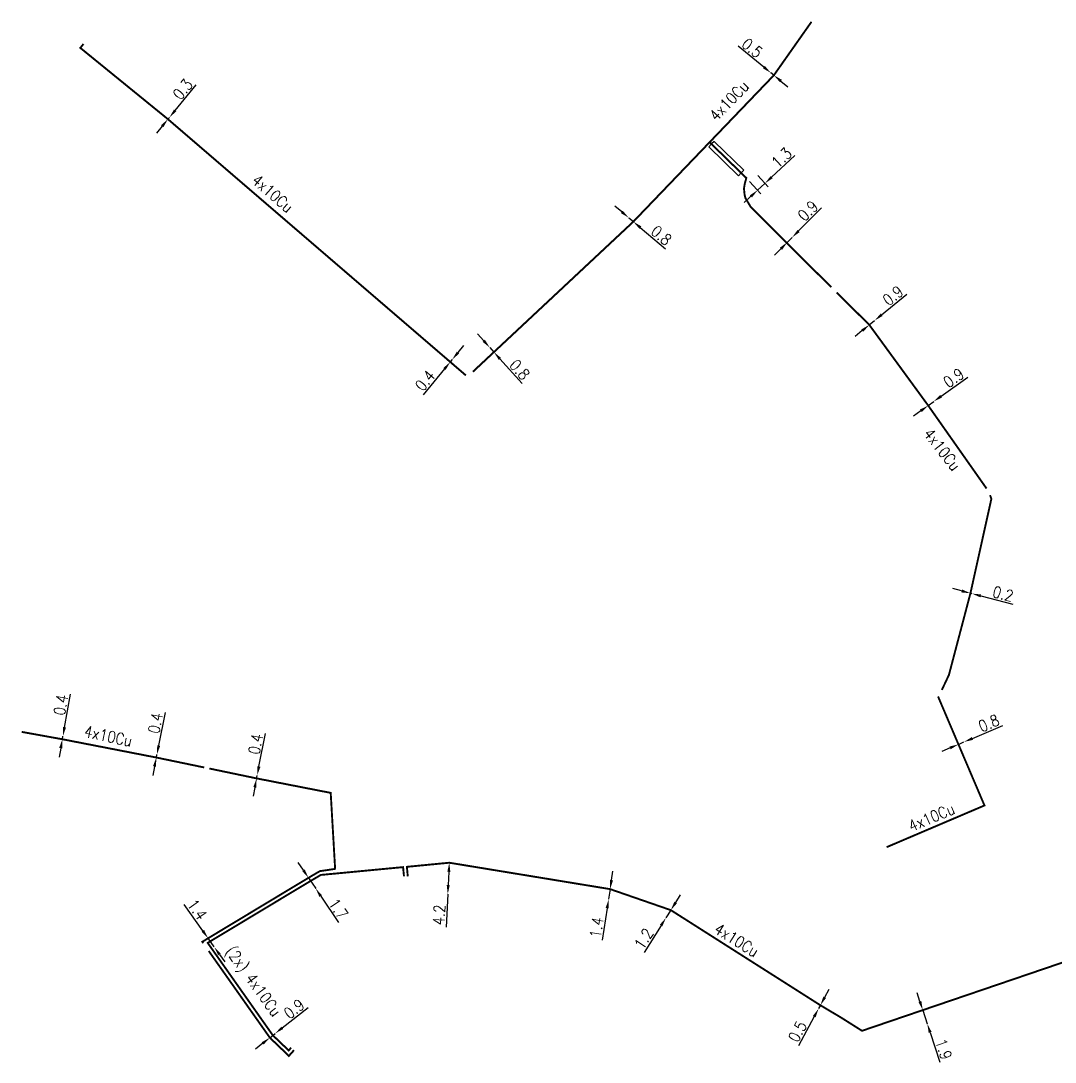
# Model space of a CAD drawing. Header units: millimetres. Extents: x 80999 to 81981, y 144000 to 144990.
# Drawn here: x 81169.3 to 81305.6, y 144271.7 to 144408.9 of the extents above; entities that cross this region are included whole.
import ezdxf
from ezdxf.enums import TextEntityAlignment as Align

# ---------------------------------------------------------------- set-up
doc = ezdxf.new("R2010")
doc.units = ezdxf.units.MM
doc.header["$PDMODE"] = 34
doc.linetypes.add('E_ST_Cu', pattern=[2000, 1000, 1000])
doc.layers.get('DEFPOINTS').update_dxf_attribs({"linetype": 'CONTINUOUS'})
doc.layers.add('E_100', color=3, linetype='CONTINUOUS')
doc.layers.add('E_400', color=7, linetype='CONTINUOUS')
doc.styles.get("Standard").update_dxf_attribs({"font": 'romans.shx', "width": 0.85})
doc.dimstyles.get("Standard").update_dxf_attribs({"dimtxt": 1.5, "dimasz": 1.2, "dimexe": 0.625, "dimexo": 0.625, "dimgap": 0.25, "dimtad": 1, "dimdec": 1, "dimzin": 0, "dimdsep": 46, "dimtxsty": 'Standard', "dimcen": -0.5, "dimadec": 0, "dimazin": 0, "dimtfac": 1, "dimtdec": 1, "dimtmove": 0, "dimatfit": 3, "dimfxl": 0, "dimtolj": 1, "dimtzin": 0, "dimarcsym": 0})

# ---------------------------------------------------------------- blocks, each defined once
blk = doc.blocks.new('*D131')
at = {"layer": 'DEFPOINTS', "color": 0, "linetype": 'Continuous', "transparency": 16777216}
for p in [(81174.8, 144314.62), (81174.8, 144314.62), (81174.73, 144314.23)]:
    blk.add_point(p, dxfattribs=at)
at = {"layer": 'E_100', "color": 0, "linetype": 'Continuous', "lineweight": -2, "transparency": 16777216}
for p, q in [((81175.01, 144315.8), (81175.81, 144320.16)), ((81174.73, 144314.23), (81174.8, 144314.62)), ((81174.51, 144313.05), (81174.29, 144311.87))]:
    blk.add_line(p, q, dxfattribs=at)
at = {"layer": 'E_100', "color": 0, "linetype": 'Continuous', "transparency": 16777216}
for points in [[(81174.82, 144315.84), (81175.21, 144315.77), (81174.8, 144314.62)], [(81174.31, 144313.08), (81174.71, 144313.01), (81174.73, 144314.23)]]:
    blk.add_solid(points, dxfattribs=at)
at = {"layer": 'E_100', "color": 0, "linetype": 'Continuous', "transparency": 16777216, "insert": (81174.54, 144318.75), "char_height": 1.5, "attachment_point": 5, "rotation": 79.6185}
blk.add_mtext('\\A1;0.4', dxfattribs=at)
blk = doc.blocks.new('*D132')
at = {"layer": 'DEFPOINTS', "color": 0, "linetype": 'Continuous', "transparency": 16777216}
for p in [(81187.12, 144311.82), (81187.19, 144312.22), (81187.19, 144312.22)]:
    blk.add_point(p, dxfattribs=at)
at = {"layer": 'E_100', "color": 0, "linetype": 'Continuous', "lineweight": -2, "transparency": 16777216}
for p, q in [((81187.43, 144313.39), (81188.32, 144317.74)), ((81187.12, 144311.82), (81187.19, 144312.22)), ((81186.88, 144310.65), (81186.64, 144309.47))]:
    blk.add_line(p, q, dxfattribs=at)
at = {"layer": 'E_100', "color": 0, "linetype": 'Continuous', "transparency": 16777216}
for points in [[(81187.24, 144313.43), (81187.63, 144313.35), (81187.19, 144312.22)], [(81186.68, 144310.69), (81187.07, 144310.61), (81187.12, 144311.82)]]:
    blk.add_solid(points, dxfattribs=at)
at = {"layer": 'E_100', "color": 0, "linetype": 'Continuous', "transparency": 16777216, "insert": (81187.01, 144316.35), "char_height": 1.5, "attachment_point": 5, "rotation": 78.5193}
blk.add_mtext('\\A1;0.4', dxfattribs=at)
blk = doc.blocks.new('*D133')
at = {"layer": 'DEFPOINTS', "color": 0, "linetype": 'Continuous', "transparency": 16777216}
for p in [(81200.33, 144309.07), (81200.41, 144309.46), (81200.41, 144309.46)]:
    blk.add_point(p, dxfattribs=at)
at = {"layer": 'E_100', "color": 0, "linetype": 'Continuous', "lineweight": -2, "transparency": 16777216}
for p, q in [((81200.64, 144310.64), (81201.5, 144314.98)), ((81200.33, 144309.07), (81200.41, 144309.46)), ((81200.1, 144307.89), (81199.87, 144306.71))]:
    blk.add_line(p, q, dxfattribs=at)
at = {"layer": 'E_100', "color": 0, "linetype": 'Continuous', "transparency": 16777216}
for points in [[(81200.45, 144310.67), (81200.84, 144310.6), (81200.41, 144309.46)], [(81199.91, 144307.93), (81200.3, 144307.85), (81200.33, 144309.07)]]:
    blk.add_solid(points, dxfattribs=at)
at = {"layer": 'E_100', "color": 0, "linetype": 'Continuous', "transparency": 16777216, "insert": (81200.21, 144313.59), "char_height": 1.5, "attachment_point": 5, "rotation": 78.8359}
blk.add_mtext('\\A1;0.4', dxfattribs=at)
blk = doc.blocks.new('*D1')
at = {"layer": 'DEFPOINTS', "color": 0, "linetype": 'Continuous', "transparency": 16777216}
for p in [(81193.94, 144287.99), (81194.75, 144286.85), (81194.75, 144286.85)]:
    blk.add_point(p, dxfattribs=at)
at = {"layer": 'E_100', "color": 0, "linetype": 'Continuous', "lineweight": -2, "transparency": 16777216}
for p, q in [((81193.25, 144288.97), (81190.8, 144292.45)), ((81194.75, 144286.85), (81193.94, 144287.99)), ((81195.44, 144285.87), (81196.13, 144284.89))]:
    blk.add_line(p, q, dxfattribs=at)
at = {"layer": 'E_100', "color": 0, "linetype": 'Continuous', "transparency": 16777216}
for points in [[(81193.41, 144289.09), (81193.09, 144288.86), (81193.94, 144287.99)], [(81195.6, 144285.98), (81195.27, 144285.75), (81194.75, 144286.85)]]:
    blk.add_solid(points, dxfattribs=at)
at = {"layer": 'E_100', "color": 0, "linetype": 'Continuous', "transparency": 16777216, "insert": (81192.5, 144291.78), "char_height": 1.5, "attachment_point": 5, "rotation": 305.1636}
blk.add_mtext('\\A1;1.4', dxfattribs=at)
blk = doc.blocks.new('*D2')
at = {"layer": 'DEFPOINTS', "color": 0, "linetype": 'Continuous', "transparency": 16777216}
for p in [(81202.08, 144274.88), (81202.78, 144275.44), (81202.78, 144275.44)]:
    blk.add_point(p, dxfattribs=at)
at = {"layer": 'E_100', "color": 0, "linetype": 'Continuous', "lineweight": -2, "transparency": 16777216}
for p, q in [((81203.72, 144276.18), (81207.11, 144278.86)), ((81202.08, 144274.88), (81202.78, 144275.44)), ((81201.14, 144274.14), (81200.19, 144273.39))]:
    blk.add_line(p, q, dxfattribs=at)
at = {"layer": 'E_100', "color": 0, "linetype": 'Continuous', "transparency": 16777216}
for points in [[(81203.6, 144276.34), (81203.85, 144276.03), (81202.78, 144275.44)], [(81201.01, 144274.29), (81201.26, 144273.98), (81202.08, 144274.88)]]:
    blk.add_solid(points, dxfattribs=at)
at = {"layer": 'E_100', "color": 0, "linetype": 'Continuous', "transparency": 16777216, "insert": (81205.27, 144278.68), "char_height": 1.5, "attachment_point": 5, "rotation": 38.3373}
blk.add_mtext('\\A1;0.9', dxfattribs=at)
blk = doc.blocks.new('*D3')
at = {"layer": 'DEFPOINTS', "color": 0, "linetype": 'Continuous', "transparency": 16777216}
for p in [(81207.17, 144295.96), (81208.12, 144294.55), (81208.12, 144294.55)]:
    blk.add_point(p, dxfattribs=at)
at = {"layer": 'E_100', "color": 0, "linetype": 'Continuous', "lineweight": -2, "transparency": 16777216}
for p, q in [((81206.5, 144296.96), (81205.83, 144297.96)), ((81207.17, 144295.96), (81208.12, 144294.55)), ((81208.78, 144293.55), (81211.11, 144290.07))]:
    blk.add_line(p, q, dxfattribs=at)
at = {"layer": 'E_100', "color": 0, "linetype": 'Continuous', "transparency": 16777216}
for points in [[(81206.67, 144297.07), (81206.34, 144296.85), (81207.17, 144295.96)], [(81208.95, 144293.67), (81208.62, 144293.44), (81208.12, 144294.55)]]:
    blk.add_solid(points, dxfattribs=at)
at = {"layer": 'E_100', "color": 0, "linetype": 'Continuous', "transparency": 16777216, "insert": (81211.11, 144291.87), "char_height": 1.5, "attachment_point": 5, "rotation": 303.8066}
blk.add_mtext('\\A1;1.7', dxfattribs=at)
blk = doc.blocks.new('*D4')
at = {"layer": 'DEFPOINTS', "color": 0, "linetype": 'Continuous', "transparency": 16777216}
for p in [(81225.73, 144297.95), (81225.53, 144293.8), (81225.53, 144293.8)]:
    blk.add_point(p, dxfattribs=at)
at = {"layer": 'E_100', "color": 0, "linetype": 'Continuous', "lineweight": -2, "transparency": 16777216}
for p, q in [((81225.67, 144296.75), (81225.59, 144295)), ((81225.53, 144293.8), (81225.31, 144289.44))]:
    blk.add_line(p, q, dxfattribs=at)
at = {"layer": 'E_100', "color": 0, "linetype": 'Continuous', "transparency": 16777216}
for points in [[(81225.47, 144296.76), (81225.87, 144296.74), (81225.73, 144297.95)], [(81225.39, 144295.01), (81225.79, 144294.99), (81225.53, 144293.8)]]:
    blk.add_solid(points, dxfattribs=at)
at = {"layer": 'E_100', "color": 0, "linetype": 'Continuous', "transparency": 16777216, "insert": (81224.39, 144291.07), "char_height": 1.5, "attachment_point": 5, "rotation": 87.1284}
blk.add_mtext('\\A1;4.2', dxfattribs=at)
blk = doc.blocks.new('*D5')
at = {"layer": 'DEFPOINTS', "color": 0, "linetype": 'Continuous', "transparency": 16777216}
for p in [(81246.93, 144294.47), (81246.73, 144293.14), (81246.73, 144293.14)]:
    blk.add_point(p, dxfattribs=at)
at = {"layer": 'E_100', "color": 0, "linetype": 'Continuous', "lineweight": -2, "transparency": 16777216}
for p, q in [((81247.12, 144295.66), (81247.3, 144296.84)), ((81246.93, 144294.47), (81246.73, 144293.14)), ((81246.54, 144291.95), (81245.89, 144287.75))]:
    blk.add_line(p, q, dxfattribs=at)
at = {"layer": 'E_100', "color": 0, "linetype": 'Continuous', "transparency": 16777216}
for points in [[(81246.92, 144295.69), (81247.31, 144295.62), (81246.93, 144294.47)], [(81246.34, 144291.98), (81246.74, 144291.92), (81246.73, 144293.14)]]:
    blk.add_solid(points, dxfattribs=at)
at = {"layer": 'E_100', "color": 0, "linetype": 'Continuous', "transparency": 16777216, "insert": (81245.14, 144289.41), "char_height": 1.5, "attachment_point": 5, "rotation": 81.1715}
blk.add_mtext('\\A1;1.4', dxfattribs=at)
blk = doc.blocks.new('*D6')
at = {"layer": 'DEFPOINTS', "color": 0, "linetype": 'Continuous', "transparency": 16777216}
for p in [(81254.93, 144291.7), (81254.29, 144290.69), (81254.29, 144290.69)]:
    blk.add_point(p, dxfattribs=at)
at = {"layer": 'E_100', "color": 0, "linetype": 'Continuous', "lineweight": -2, "transparency": 16777216}
for p, q in [((81255.57, 144292.72), (81256.21, 144293.73)), ((81254.93, 144291.7), (81254.29, 144290.69)), ((81253.64, 144289.67), (81251.41, 144286.13))]:
    blk.add_line(p, q, dxfattribs=at)
at = {"layer": 'E_100', "color": 0, "linetype": 'Continuous', "transparency": 16777216}
for points in [[(81255.4, 144292.82), (81255.74, 144292.61), (81254.93, 144291.7)], [(81253.48, 144289.78), (81253.81, 144289.57), (81254.29, 144290.69)]]:
    blk.add_solid(points, dxfattribs=at)
at = {"layer": 'E_100', "color": 0, "linetype": 'Continuous', "transparency": 16777216, "insert": (81251.36, 144287.93), "char_height": 1.5, "attachment_point": 5, "rotation": 57.6929}
blk.add_mtext('\\A1;1.2', dxfattribs=at)
blk = doc.blocks.new('*D7')
at = {"layer": 'DEFPOINTS', "color": 0, "linetype": 'Continuous', "transparency": 16777216}
for p in [(81288.13, 144278.52), (81288.73, 144276.72), (81288.73, 144276.72)]:
    blk.add_point(p, dxfattribs=at)
at = {"layer": 'E_100', "color": 0, "linetype": 'Continuous', "lineweight": -2, "transparency": 16777216}
for p, q in [((81287.76, 144279.66), (81287.38, 144280.8)), ((81288.13, 144278.52), (81288.73, 144276.72)), ((81289.11, 144275.58), (81290.4, 144271.65))]:
    blk.add_line(p, q, dxfattribs=at)
at = {"layer": 'E_100', "color": 0, "linetype": 'Continuous', "transparency": 16777216}
for points in [[(81287.95, 144279.72), (81287.57, 144279.6), (81288.13, 144278.52)], [(81289.3, 144275.64), (81288.92, 144275.51), (81288.73, 144276.72)]]:
    blk.add_solid(points, dxfattribs=at)
at = {"layer": 'E_100', "color": 0, "linetype": 'Continuous', "transparency": 16777216, "insert": (81290.89, 144273.36), "char_height": 1.5, "attachment_point": 5, "rotation": 288.2472}
blk.add_mtext('\\A1;1.9', dxfattribs=at)
blk = doc.blocks.new('*D15')
at = {"layer": 'DEFPOINTS', "color": 0, "linetype": 'Continuous', "transparency": 16777216}
for p in [(81268.12, 144402.08), (81268.12, 144402.08), (81268.51, 144401.77)]:
    blk.add_point(p, dxfattribs=at)
at = {"layer": 'E_100', "color": 0, "linetype": 'Continuous', "lineweight": -2, "transparency": 16777216}
for p, q in [((81267.19, 144402.84), (81263.8, 144405.6)), ((81268.51, 144401.77), (81268.12, 144402.08)), ((81269.44, 144401.01), (81270.37, 144400.25))]:
    blk.add_line(p, q, dxfattribs=at)
at = {"layer": 'E_100', "color": 0, "linetype": 'Continuous', "transparency": 16777216}
for points in [[(81267.32, 144403), (81267.07, 144402.69), (81268.12, 144402.08)], [(81269.57, 144401.17), (81269.31, 144400.86), (81268.51, 144401.77)]]:
    blk.add_solid(points, dxfattribs=at)
at = {"layer": 'E_100', "color": 0, "linetype": 'Continuous', "transparency": 16777216, "insert": (81265.66, 144405.37), "char_height": 1.5, "attachment_point": 5, "rotation": 320.8554}
blk.add_mtext('\\A1;0.5', dxfattribs=at)
blk = doc.blocks.new('*D16')
at = {"layer": 'DEFPOINTS', "color": 0, "linetype": 'Continuous', "transparency": 16777216}
for p in [(81231.07, 144365.87), (81231.07, 144365.87), (81231.61, 144365.27)]:
    blk.add_point(p, dxfattribs=at)
at = {"layer": 'E_100', "color": 0, "linetype": 'Continuous', "lineweight": -2, "transparency": 16777216}
for p, q in [((81230.27, 144366.76), (81229.47, 144367.66)), ((81231.07, 144365.87), (81231.61, 144365.27)), ((81232.4, 144364.38), (81235.32, 144361.12))]:
    blk.add_line(p, q, dxfattribs=at)
at = {"layer": 'E_100', "color": 0, "linetype": 'Continuous', "transparency": 16777216}
for points in [[(81230.42, 144366.9), (81230.12, 144366.63), (81231.07, 144365.87)], [(81232.55, 144364.51), (81232.26, 144364.24), (81231.61, 144365.27)]]:
    blk.add_solid(points, dxfattribs=at)
at = {"layer": 'E_100', "color": 0, "linetype": 'Continuous', "transparency": 16777216, "insert": (81235.01, 144362.96), "char_height": 1.5, "attachment_point": 5, "rotation": 311.7707}
blk.add_mtext('\\A1;0.8', dxfattribs=at)
blk = doc.blocks.new('*D17')
at = {"layer": 'DEFPOINTS', "color": 0, "linetype": 'Continuous', "transparency": 16777216}
for p in [(81225.86, 144363.97), (81226.11, 144364.28), (81226.11, 144364.28)]:
    blk.add_point(p, dxfattribs=at)
at = {"layer": 'E_100', "color": 0, "linetype": 'Continuous', "lineweight": -2, "transparency": 16777216}
for p, q in [((81226.88, 144365.21), (81227.64, 144366.13)), ((81226.11, 144364.28), (81225.86, 144363.97)), ((81225.1, 144363.05), (81222.27, 144359.63))]:
    blk.add_line(p, q, dxfattribs=at)
at = {"layer": 'E_100', "color": 0, "linetype": 'Continuous', "transparency": 16777216}
for points in [[(81226.72, 144365.33), (81227.03, 144365.08), (81226.11, 144364.28)], [(81224.94, 144363.17), (81225.25, 144362.92), (81225.86, 144363.97)]]:
    blk.add_solid(points, dxfattribs=at)
at = {"layer": 'E_100', "color": 0, "linetype": 'Continuous', "transparency": 16777216, "insert": (81222.53, 144361.51), "char_height": 1.5, "attachment_point": 5, "rotation": 50.4814}
blk.add_mtext('\\A1;0.4', dxfattribs=at)
blk = doc.blocks.new('*D18')
at = {"layer": 'DEFPOINTS', "color": 0, "linetype": 'Continuous', "transparency": 16777216}
for p in [(81188.65, 144395.98), (81188.84, 144396.21), (81188.84, 144396.21)]:
    blk.add_point(p, dxfattribs=at)
at = {"layer": 'E_100', "color": 0, "linetype": 'Continuous', "lineweight": -2, "transparency": 16777216}
for p, q in [((81189.6, 144397.13), (81192.38, 144400.51)), ((81188.65, 144395.98), (81188.84, 144396.21)), ((81187.88, 144395.05), (81187.12, 144394.12))]:
    blk.add_line(p, q, dxfattribs=at)
at = {"layer": 'E_100', "color": 0, "linetype": 'Continuous', "transparency": 16777216}
for points in [[(81189.45, 144397.26), (81189.75, 144397.01), (81188.84, 144396.21)], [(81187.73, 144395.18), (81188.04, 144394.92), (81188.65, 144395.98)]]:
    blk.add_solid(points, dxfattribs=at)
at = {"layer": 'E_100', "color": 0, "linetype": 'Continuous', "transparency": 16777216, "insert": (81190.6, 144399.92), "char_height": 1.5, "attachment_point": 5, "rotation": 50.553}
blk.add_mtext('\\A1;0.3', dxfattribs=at)
blk = doc.blocks.new('*D19')
at = {"layer": 'DEFPOINTS', "color": 0, "linetype": 'Continuous', "transparency": 16777216}
for p in [(81249.38, 144382.99), (81249.38, 144382.99), (81249.99, 144382.47)]:
    blk.add_point(p, dxfattribs=at)
at = {"layer": 'E_100', "color": 0, "linetype": 'Continuous', "lineweight": -2, "transparency": 16777216}
for p, q in [((81248.46, 144383.76), (81247.55, 144384.53)), ((81249.38, 144382.99), (81249.99, 144382.47)), ((81250.91, 144381.69), (81254.24, 144378.87))]:
    blk.add_line(p, q, dxfattribs=at)
at = {"layer": 'E_100', "color": 0, "linetype": 'Continuous', "transparency": 16777216}
for points in [[(81248.59, 144383.91), (81248.33, 144383.61), (81249.38, 144382.99)], [(81251.04, 144381.85), (81250.78, 144381.54), (81249.99, 144382.47)]]:
    blk.add_solid(points, dxfattribs=at)
at = {"layer": 'E_100', "color": 0, "linetype": 'Continuous', "transparency": 16777216, "insert": (81253.68, 144380.66), "char_height": 1.5, "attachment_point": 5, "rotation": 319.7911}
blk.add_mtext('\\A1;0.8', dxfattribs=at)
blk = doc.blocks.new('*D20')
at = {"layer": 'DEFPOINTS', "color": 0, "linetype": 'Continuous', "transparency": 16777216}
for p in [(81270.29, 144379.75), (81270.92, 144380.39), (81270.92, 144380.39)]:
    blk.add_point(p, dxfattribs=at)
at = {"layer": 'E_100', "color": 0, "linetype": 'Continuous', "lineweight": -2, "transparency": 16777216}
for p, q in [((81271.77, 144381.24), (81274.81, 144384.3)), ((81270.29, 144379.75), (81270.92, 144380.39)), ((81269.45, 144378.9), (81268.6, 144378.04))]:
    blk.add_line(p, q, dxfattribs=at)
at = {"layer": 'E_100', "color": 0, "linetype": 'Continuous', "transparency": 16777216}
for points in [[(81271.63, 144381.38), (81271.91, 144381.1), (81270.92, 144380.39)], [(81269.3, 144379.04), (81269.59, 144378.76), (81270.29, 144379.75)]]:
    blk.add_solid(points, dxfattribs=at)
at = {"layer": 'E_100', "color": 0, "linetype": 'Continuous', "transparency": 16777216, "insert": (81273, 144383.9), "char_height": 1.5, "attachment_point": 5, "rotation": 45.2171}
blk.add_mtext('\\A1;0.9', dxfattribs=at)
blk = doc.blocks.new('*D21')
at = {"layer": 'DEFPOINTS', "color": 0, "linetype": 'Continuous', "transparency": 16777216}
for p in [(81281.79, 144369.43), (81281.79, 144369.43), (81281.09, 144368.86)]:
    blk.add_point(p, dxfattribs=at)
at = {"layer": 'E_100', "color": 0, "linetype": 'Continuous', "lineweight": -2, "transparency": 16777216}
for p, q in [((81282.71, 144370.19), (81286.05, 144372.92)), ((81281.09, 144368.86), (81281.79, 144369.43)), ((81280.16, 144368.1), (81279.23, 144367.34))]:
    blk.add_line(p, q, dxfattribs=at)
at = {"layer": 'E_100', "color": 0, "linetype": 'Continuous', "transparency": 16777216}
for points in [[(81282.59, 144370.35), (81282.84, 144370.04), (81281.79, 144369.43)], [(81280.03, 144368.26), (81280.29, 144367.95), (81281.09, 144368.86)]]:
    blk.add_solid(points, dxfattribs=at)
at = {"layer": 'E_100', "color": 0, "linetype": 'Continuous', "transparency": 16777216, "insert": (81284.21, 144372.71), "char_height": 1.5, "attachment_point": 5, "rotation": 39.3218}
blk.add_mtext('\\A1;0.9', dxfattribs=at)
blk = doc.blocks.new('*D22')
at = {"layer": 'DEFPOINTS', "color": 0, "linetype": 'Continuous', "transparency": 16777216}
for p in [(81289.58, 144358.76), (81289.58, 144358.76), (81288.85, 144358.23)]:
    blk.add_point(p, dxfattribs=at)
at = {"layer": 'E_100', "color": 0, "linetype": 'Continuous', "lineweight": -2, "transparency": 16777216}
for p, q in [((81290.55, 144359.45), (81294.06, 144361.97)), ((81288.85, 144358.23), (81289.58, 144358.76)), ((81287.87, 144357.53), (81286.9, 144356.83))]:
    blk.add_line(p, q, dxfattribs=at)
at = {"layer": 'E_100', "color": 0, "linetype": 'Continuous', "transparency": 16777216}
for points in [[(81290.44, 144359.62), (81290.67, 144359.29), (81289.58, 144358.76)], [(81287.76, 144357.69), (81287.99, 144357.37), (81288.85, 144358.23)]]:
    blk.add_solid(points, dxfattribs=at)
at = {"layer": 'E_100', "color": 0, "linetype": 'Continuous', "transparency": 16777216, "insert": (81292.21, 144361.87), "char_height": 1.5, "attachment_point": 5, "rotation": 35.6485}
blk.add_mtext('\\A1;0.9', dxfattribs=at)
blk = doc.blocks.new('*D23')
at = {"layer": 'DEFPOINTS', "color": 0, "linetype": 'Continuous', "transparency": 16777216}
for p in [(81294.42, 144333.48), (81294.62, 144333.43), (81294.62, 144333.43)]:
    blk.add_point(p, dxfattribs=at)
at = {"layer": 'E_100', "color": 0, "linetype": 'Continuous', "lineweight": -2, "transparency": 16777216}
for p, q in [((81293.26, 144333.79), (81292.1, 144334.09)), ((81294.58, 144334.09), (81294.58, 144334.09)), ((81294.77, 144334.04), (81294.77, 144334.04)), ((81294.42, 144333.48), (81294.62, 144333.43)), ((81295.78, 144333.13), (81300.01, 144332.03))]:
    blk.add_line(p, q, dxfattribs=at)
at = {"layer": 'E_100', "color": 0, "linetype": 'Continuous', "transparency": 16777216}
for points in [[(81293.31, 144333.98), (81293.21, 144333.59), (81294.42, 144333.48)], [(81295.83, 144333.32), (81295.73, 144332.94), (81294.62, 144333.43)]]:
    blk.add_solid(points, dxfattribs=at)
at = {"layer": 'E_100', "color": 0, "linetype": 'Continuous', "transparency": 16777216, "insert": (81298.72, 144333.4), "char_height": 1.5, "attachment_point": 5, "rotation": 345.3962}
blk.add_mtext('\\A1;0.2', dxfattribs=at)
blk = doc.blocks.new('*D24')
at = {"layer": 'DEFPOINTS', "color": 0, "linetype": 'Continuous', "transparency": 16777216}
for p in [(81292.84, 144313.55), (81293.57, 144313.87), (81293.57, 144313.87)]:
    blk.add_point(p, dxfattribs=at)
at = {"layer": 'E_100', "color": 0, "linetype": 'Continuous', "lineweight": -2, "transparency": 16777216}
for p, q in [((81294.68, 144314.34), (81298.7, 144316.05)), ((81292.84, 144313.55), (81293.57, 144313.87)), ((81291.73, 144313.08), (81290.63, 144312.61))]:
    blk.add_line(p, q, dxfattribs=at)
at = {"layer": 'E_100', "color": 0, "linetype": 'Continuous', "transparency": 16777216}
for points in [[(81294.6, 144314.52), (81294.76, 144314.15), (81293.57, 144313.87)], [(81291.65, 144313.27), (81291.81, 144312.9), (81292.84, 144313.55)]]:
    blk.add_solid(points, dxfattribs=at)
at = {"layer": 'E_100', "color": 0, "linetype": 'Continuous', "transparency": 16777216, "insert": (81296.85, 144316.35), "char_height": 1.5, "attachment_point": 5, "rotation": 23.0531}
blk.add_mtext('\\A1;0.8', dxfattribs=at)
blk = doc.blocks.new('*D50')
at = {"layer": 'DEFPOINTS', "color": 0, "linetype": 'Continuous', "transparency": 16777216}
for p in [(81274.64, 144279.16), (81274.41, 144278.72), (81274.41, 144278.72)]:
    blk.add_point(p, dxfattribs=at)
at = {"layer": 'E_100', "color": 0, "linetype": 'Continuous', "lineweight": -2, "transparency": 16777216}
for p, q in [((81275.22, 144280.22), (81275.79, 144281.27)), ((81274.64, 144279.16), (81274.41, 144278.72)), ((81273.83, 144277.67), (81271.75, 144273.82))]:
    blk.add_line(p, q, dxfattribs=at)
at = {"layer": 'E_100', "color": 0, "linetype": 'Continuous', "transparency": 16777216}
for points in [[(81275.04, 144280.31), (81275.39, 144280.12), (81274.64, 144279.16)], [(81273.66, 144277.76), (81274.01, 144277.57), (81274.41, 144278.72)]]:
    blk.add_solid(points, dxfattribs=at)
at = {"layer": 'E_100', "color": 0, "linetype": 'Continuous', "transparency": 16777216, "insert": (81271.63, 144275.69), "char_height": 1.5, "attachment_point": 5, "rotation": 61.554}
blk.add_mtext('\\A1;0.5', dxfattribs=at)
blk = doc.blocks.new('*D136')
at = {"layer": 'DEFPOINTS', "color": 0, "linetype": 'Continuous', "transparency": 16777216}
for p in [(81265.96, 144389), (81264.88, 144388.23), (81266.37, 144386.62)]:
    blk.add_point(p, dxfattribs=at)
at = {"layer": 'E_100', "color": 0, "linetype": 'Continuous', "lineweight": -2, "transparency": 16777216}
for p, q in [((81268.22, 144388.33), (81271.29, 144391.18)), ((81265.31, 144387.77), (81266.79, 144386.16)), ((81266.37, 144386.62), (81267.34, 144387.52)), ((81266.39, 144388.55), (81267.76, 144387.06)), ((81265.49, 144385.81), (81264.61, 144384.99))]:
    blk.add_line(p, q, dxfattribs=at)
at = {"layer": 'E_100', "color": 0, "linetype": 'Continuous', "transparency": 16777216}
for points in [[(81268.08, 144388.48), (81268.35, 144388.19), (81267.34, 144387.52)], [(81265.35, 144385.95), (81265.62, 144385.66), (81266.37, 144386.62)]]:
    blk.add_solid(points, dxfattribs=at)
at = {"layer": 'E_100', "color": 0, "linetype": 'Continuous', "transparency": 16777216, "insert": (81269.52, 144390.9), "char_height": 1.5, "attachment_point": 5, "rotation": 42.7826}
blk.add_mtext('\\A1;1.3', dxfattribs=at)

msp = doc.modelspace()

# ---------------------------------------------------------------- linework, layer by layer
at = {"layer": 'E_100', "linetype": 'E_ST_Cu', "const_width": 0.25, "flags": 128}
for points in [[(81273.47, 144408.82), (81268.51, 144401.77), (81249.99, 144382.47), (81228.85, 144362.69)], [(81227.92, 144362.2), (81227.92, 144362.2), (81188.65, 144395.98), (81177.1, 144405.38), (81177.52, 144405.9)], [(81260.05, 144392.96), (81260.55, 144392.45), (81264.88, 144388.23), (81264.68, 144387.49), (81264.57, 144386.84), (81264.65, 144386.04), (81264.76, 144385.59), (81265.46, 144384.41), (81270.21, 144379.66), (81276.08, 144373.83)], [(81193.43, 144310.51), (81187.12, 144311.82), (81174.73, 144314.23), (81169.38, 144315.2)], [(81194.11, 144310.37), (81200.33, 144309.07), (81210.1, 144307.16), (81210.67, 144297.38), (81210.65, 144297.13), (81208.67, 144296.84), (81207.17, 144295.96), (81193.94, 144287.99), (81193.18, 144287.52), (81193.3, 144287.35)], [(81219.76, 144296.15), (81219.64, 144297.37), (81208.8, 144296.34), (81208.22, 144296), (81207.42, 144295.53), (81194.2, 144287.57), (81193.89, 144287.38), (81202.46, 144275.21), (81204.56, 144273.2), (81204.89, 144273.56)]]:
    msp.add_lwpolyline(points, dxfattribs=at)
at = {"layer": 'E_100', "linetype": 'E_ST_Cu', "flags": 128}
for points in [[(81276.79, 144373.13, 0.25, 0.25, 0), (81281.09, 144368.86, 0.25, 0.25, 0), (81288.85, 144358.23, 0.25, 0.25, 0), (81296.54, 144347.29, 0, 0, 0)], [(81297, 144346.41, 0.25, 0.25, 0), (81297.18, 144345.93, 0.25, 0.25, 0), (81294.42, 144333.48, 0.25, 0.25, 0), (81291.58, 144322.7, 0.25, 0.25, 0), (81290.65, 144320.73, 0, 0, 0)], [(81283.37, 144300, 0.25, 0.25, 0), (81296.27, 144305.5, 0.25, 0.25, 0), (81292.84, 144313.55, 0.25, 0.25, 0), (81290.15, 144319.87, 0, 0, 0)], [(81346.47, 144297.13, 0.25, 0.25, 0), (81341.98, 144296.86, 0.25, 0.25, 0), (81280.13, 144275.79, 0.25, 0.25, 0), (81277.36, 144277.54, 0.25, 0.25, 0), (81274.64, 144279.16, 0.25, 0.25, 0), (81254.93, 144291.7, 0.25, 0.25, 0), (81246.93, 144294.47, 0.25, 0.25, 0), (81225.73, 144297.95, 0.25, 0.25, 0), (81220.14, 144297.41, 0.25, 0.25, 0), (81220.26, 144296.14, 0, 0, 0)], [(81194.02, 144286.32, 0.25, 0.25, 0), (81202.08, 144274.88, 0.25, 0.25, 0), (81204.59, 144272.48, 0.25, 0.25, 0), (81204.59, 144272.48, 0.25, 0.25, 0), (81205.26, 144273.23, 0, 0, 0)]]:
    msp.add_lwpolyline(points, format="xyseb", dxfattribs=at)
at = {"layer": 'E_400', "color": 7}
for p, q in [((81260.65, 144393.06), (81260.3, 144392.71)), ((81260.65, 144393.06), (81264.55, 144389.25)), ((81259.95, 144392.35), (81260.3, 144392.71)), ((81259.95, 144392.35), (81263.85, 144388.53)), ((81263.85, 144388.53), (81264.2, 144388.89)), ((81264.55, 144389.25), (81264.2, 144388.89))]:
    msp.add_line(p, q, dxfattribs=at)

# ---------------------------------------------------------------- texts
at = {"layer": 'E_100', "linetype": 'Continuous', "width": 0.85}
for s, rotation, p in [('4x10Cu', 46.0258, (81262.6, 144398.41)), ('4x10Cu', 319.0016, (81202.45, 144386.19)), ('4x10Cu', 308.2177, (81290.69, 144352.44)), ('4x10Cu', 347.9117, (81180.78, 144314.64)), ('4x10Cu', 22.9656, (81289.29, 144303.94)), ('4x10Cu', 327.9402, (81263.6, 144287.76)), ('(2x) 4x10Cu', 305.8527, (81199.86, 144282.27))]:
    msp.add_text(s, height=1.5, rotation=rotation, dxfattribs=at).set_placement(p, align=Align.MIDDLE)

# ---------------------------------------------------------------- dimensions: what is measured, and where the dimension line sits
at = {"layer": 'E_100', "linetype": 'Continuous'}
for base, p1, p2, angle, picture, middle in [((81268.12, 144402.08), (81268.51, 144401.77), (81268.12, 144402.08), 320.8554, '*D15', (81265.03, 144404.6)), ((81188.84, 144396.21), (81188.65, 144395.98), (81188.84, 144396.21), 230.553, '*D18', (81191.37, 144399.29)), ((81266.37, 144386.62), (81265.96, 144389), (81264.88, 144388.23), 42.7826, '*D136', (81270.2, 144390.16)), ((81249.38, 144382.99), (81249.99, 144382.47), (81249.38, 144382.99), 319.7911, '*D19', (81253.03, 144379.9)), ((81270.92, 144380.39), (81270.29, 144379.75), (81270.92, 144380.39), 225.2171, '*D20', (81273.71, 144383.19)), ((81281.79, 144369.43), (81281.09, 144368.86), (81281.79, 144369.43), 219.3218, '*D21', (81284.85, 144371.94)), ((81231.07, 144365.87), (81231.61, 144365.27), (81231.07, 144365.87), 311.7707, '*D16', (81234.26, 144362.3)), ((81226.11, 144364.28), (81225.86, 144363.97), (81226.11, 144364.28), 230.4814, '*D17', (81223.3, 144360.87)), ((81289.58, 144358.76), (81288.85, 144358.23), (81289.58, 144358.76), 215.6485, '*D22', (81292.79, 144361.06)), ((81294.62, 144333.43), (81294.42, 144333.48), (81294.62, 144333.43), 165.3962, '*D23', (81298.47, 144332.43)), ((81174.8, 144314.62), (81174.73, 144314.23), (81174.8, 144314.62), 259.6185, '*D131', (81175.52, 144318.57)), ((81187.19, 144312.22), (81187.12, 144311.82), (81187.19, 144312.22), 258.5193, '*D132', (81187.99, 144316.15)), ((81293.57, 144313.87), (81292.84, 144313.55), (81293.57, 144313.87), 203.0531, '*D24', (81297.24, 144315.43)), ((81200.41, 144309.46), (81200.33, 144309.07), (81200.41, 144309.46), 258.8359, '*D133', (81201.19, 144313.4)), ((81208.12, 144294.55), (81207.17, 144295.96), (81208.12, 144294.55), 123.8066, '*D3', (81210.28, 144291.31)), ((81225.53, 144293.8), (81225.73, 144297.95), (81225.53, 144293.8), 87.1284, '*D4', (81225.39, 144291.02)), ((81246.72597, 144293.13545), (81246.93316, 144294.46946), (81246.72597, 144293.13545), 81.1715, '*D5', (81246.12357, 144289.25696)), ((81194.75, 144286.85), (81193.94, 144287.99), (81194.75, 144286.85), 125.1636, '*D1', (81191.68, 144291.2)), ((81254.29, 144290.69), (81254.93, 144291.7), (81254.29, 144290.69), 57.6929, '*D6', (81252.2, 144287.4)), ((81202.78, 144275.44), (81202.08, 144274.88), (81202.78, 144275.44), 218.3373, '*D2', (81205.89, 144277.89)), ((81274.41, 144278.72), (81274.64, 144279.16), (81274.41, 144278.72), 61.554, '*D50', (81272.51, 144275.22)), ((81288.73, 144276.72), (81288.13, 144278.52), (81288.73, 144276.72), 108.2472, '*D7', (81289.94, 144273.05))]:
    dim = msp.add_linear_dim(base=base, p1=p1, p2=p2, angle=angle, dimstyle='Standard', dxfattribs=at)
    dim.commit()
    dim.dimension.update_dxf_attribs({"geometry": picture, "text_midpoint": middle, "dimtype": 160})

doc.saveas('drawing.dxf')
